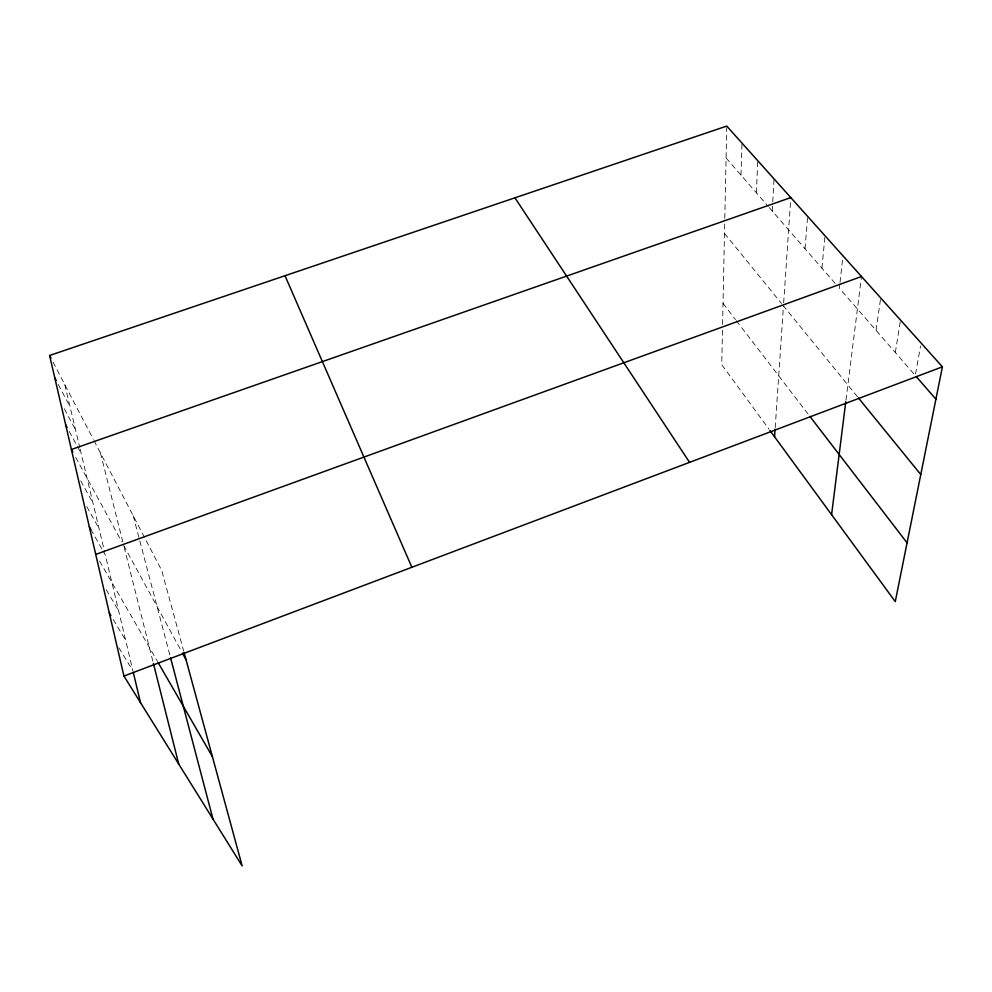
<?xml version="1.0" encoding="UTF-8"?>
<svg xmlns="http://www.w3.org/2000/svg" width="992" height="992" viewBox="0 0 992 992"><rect width="100%" height="100%" fill="white"/><g stroke="black" fill="none" stroke-linecap="round" stroke-linejoin="round"><path stroke-width="0.74" stroke-dasharray="4.96 3.72" d="M722.461 330.311L721.742 364.672L769.073 429.313M722.585 324.471L724.78 219.815M724.805 218.29L726.714 127.584M740.999 175.125L742.016 143.121M756.388 192.82L757.764 160.704M772.247 211.048L772.669 203.385M772.756 201.86L774.02 178.858M775.186 427.75L783.457 305.883L857.522 396.85M783.668 302.833L790.81 197.594M805.008 248.719L807.637 216.38M821.922 268.162L825.009 235.774M839.877 283.811L839.393 288.238L914.277 374.306M840.038 282.336L842.952 255.8M845.99 400.049L861.316 277.983M876.06 330.386L880.685 297.935M895.33 352.544L900.538 320.094M915.529 373.984L920.564 345.997M726.07 157.976L768.279 206.497M769.271 207.638L837.446 286.006M724.482 233.455L781.535 303.515M723.019 303.366L735.481 319.585M736.374 320.738L808.071 414.036M118.829 647.739L132.94 670.89M113.187 619.442L125.649 640.286M106.256 589.719L118.631 610.812M99.572 561.088L157.48 661.453M90.842 529.468L102.288 549.605M103.056 550.944L105.338 554.974L132.593 669.426M86.75 506.565L99.039 528.513M80.761 480.86L92.95 502.944M75.677 457.337L121.508 541.384M123.702 545.414L181.722 651.806M69.204 431.322L81.208 453.617M64.331 408.778L75.541 429.821M58.255 384.388L70.06 406.807M53.047 362.08L93.285 439.233M94.004 440.609L161.721 570.462L183.632 650.938M133.201 515.766L169.806 654.918M100.428 452.935L122.983 542.562M124.062 546.84L153.041 661.974M64.765 384.549L79.794 447.665M80.141 449.153L104.644 552.036"/><path stroke-width="1.49" d="M774.566 436.815L775.074 429.263M831.594 514.674L845.792 401.549M184.028 652.389L242.147 865.929L123.938 676.06L49.6 355.471L726.739 126.071L942.4 366.829L895.268 601.623L769.99 430.565M123.938 676.06L942.4 366.829M95.74 554.429L861.502 276.508M790.81 197.594L71.399 449.5L72.825 452.116M916.248 376.588L935.902 399.181M858.489 398.028L920.787 474.536M809.881 416.38L907.072 542.847M514.935 197.83L689.564 462.359M109.294 612.92L110.856 615.524M158.212 662.73L212.412 756.673M89.317 526.777L90.842 529.468M182.429 653.108L186 659.655M65.67 424.774L67.084 427.391M54.771 377.791L56.172 380.432M49.6 355.471L50.976 358.112M285.014 275.714L411.866 567.275M170.587 657.882L212.982 819.082M153.4 663.425L178.734 764.076M133.275 672.328L140.504 702.658"/></g></svg>
